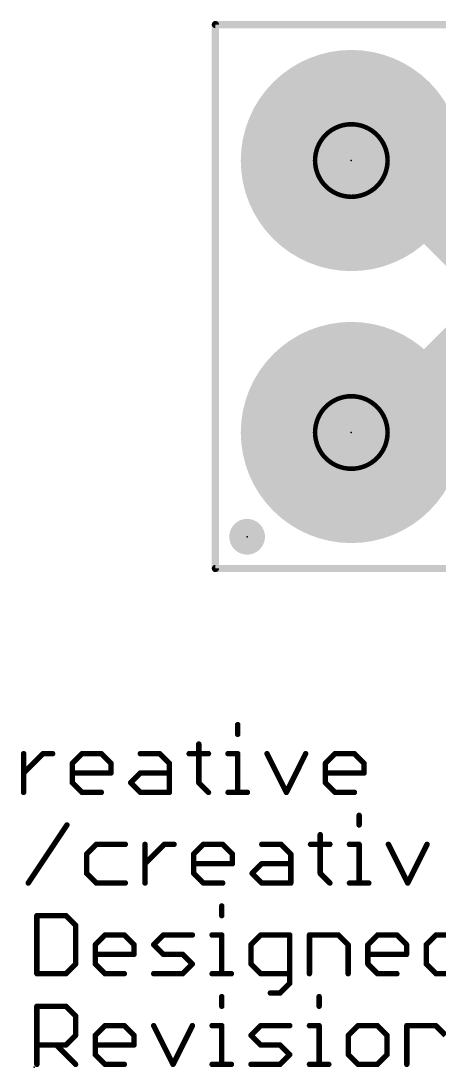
# Model space of a CAD drawing. Extents: x -37 to 70, y -15 to 15.
# Drawn here: x -5.45 to 6.27, y -13.97 to 15.34 of the extents above; entities that cross this region are included whole.
import ezdxf

# ---------------------------------------------------------------- set-up
doc = ezdxf.new("R2010")
doc.units = 0
for name, color, linetype in [('1', 12, 'CONTINUOUS'), ('16', 132, 'CONTINUOUS'), ('17', 110, 'CONTINUOUS'), ('20', 53, 'CONTINUOUS'), ('23', 53, 'CONTINUOUS'), ('51', 53, 'CONTINUOUS')]:
    doc.layers.add(name, color=color, linetype=linetype)

# ---------------------------------------------------------------- blocks, each defined once
blk = doc.blocks.new('PIE')
at = {"const_width": 0.5}
blk.add_lwpolyline([(0, -0.25, 1), (0, 0.25, 1), (0, -0.25)], format="xyb", dxfattribs=at)
blk = doc.blocks.new('ROUNDP')
at = {"const_width": 0.5}
blk.add_lwpolyline([(0, -0.25, 1), (0, 0.25, 1), (0, -0.25)], format="xyb", dxfattribs=at)

msp = doc.modelspace()

# ---------------------------------------------------------------- linework, layer by layer
at = {"layer": '1', "const_width": 2.032}
for points in [[(3.81, 11.43), (4.953, 11.43)], [(4.953, 11.43), (7.493, 8.89)], [(4.953, 3.81), (7.493, 6.35)], [(3.81, 3.81), (4.953, 3.81)]]:
    msp.add_lwpolyline(points, dxfattribs=at)
at = {"layer": '1', "const_width": 1.016}
for points in [[(3.81, 11.938, 1), (3.81, 10.922)], [(5.3122, 11.7892, 1), (4.5938, 11.0708)], [(4.953, 10.922, 1), (4.953, 11.938)], [(3.81, 4.318, 1), (3.81, 3.302)], [(4.953, 3.302, 1), (4.953, 4.318)], [(4.5938, 4.1692, 1), (5.3122, 3.4508)]]:
    msp.add_lwpolyline(points, format="xyb", dxfattribs=at)
at = {"layer": '16', "const_width": 2.032}
for points in [[(3.81, 11.43), (4.953, 11.43)], [(4.953, 11.43), (7.493, 8.89)], [(7.493, 6.35), (4.953, 3.81)], [(3.81, 3.81), (4.953, 3.81)]]:
    msp.add_lwpolyline(points, dxfattribs=at)
at = {"layer": '16', "const_width": 1.016}
for points in [[(3.81, 11.938, 1), (3.81, 10.922)], [(5.3122, 11.7892, 1), (4.5938, 11.0708)], [(4.953, 10.922, 1), (4.953, 11.938)], [(3.81, 4.318, 1), (3.81, 3.302)], [(4.953, 3.302, 1), (4.953, 4.318)], [(4.5938, 4.1692, 1), (5.3122, 3.4508)]]:
    msp.add_lwpolyline(points, format="xyb", dxfattribs=at)
at = {"layer": '20', "const_width": 0.2032}
for points in [[(0, 0), (0, 15.24)], [(0, 15.24), (24.13, 15.24)], [(24.13, 0), (0, 0)]]:
    msp.add_lwpolyline(points, dxfattribs=at)
at = {"layer": '20', "const_width": 0.1016}
for points in [[(0.0508, 15.24, 1), (-0.0508, 15.24)], [(0, 15.2908, 1), (0, 15.1892)], [(0, 0.0508, 1), (0, -0.0508)], [(-0.0508, 0, 1), (0.0508, 0)]]:
    msp.add_lwpolyline(points, format="xyb", dxfattribs=at)
at = {"layer": '23'}
for p in [(3.81, 11.43), (3.81, 3.81), (0.889, 0.889), (-5.08, -13.97)]:
    msp.add_point(p, dxfattribs=at)
at = {"layer": '51'}
for points, const_width in [([(3.81, 10.414, 1), (3.81, 12.446, 1), (3.81, 10.414)], 0.127), ([(3.81, 2.794, 1), (3.81, 4.826, 1), (3.81, 2.794)], 0.127), ([(0.6643, -4.3756, 1), (0.5881, -4.3756)], 0.0762), ([(0.5881, -4.6468, 1), (0.6643, -4.6468)], 0.0762), ([(-0.4271, -4.918, 1), (-0.5033, -4.918)], 0.0762), ([(-5.3369, -5.1891, 1), (-5.4131, -5.1891)], 0.0762), ([(-4.8326, -5.151, 1), (-4.8326, -5.2272)], 0.0762), ([(-4.8057, -5.2161, 1), (-4.8596, -5.1622)], 0.0762), ([(-4.5615, -5.2272, 1), (-4.5615, -5.151)], 0.0762), ([(-3.7395, -5.151, 1), (-3.7395, -5.2272)], 0.0762), ([(-3.7126, -5.2161, 1), (-3.7665, -5.1622)], 0.0762), ([(-3.1702, -5.1622, 1), (-3.2241, -5.2161)], 0.0762), ([(-3.1972, -5.2272, 1), (-3.1972, -5.151)], 0.0762), ([(-2.1024, -5.151, 1), (-2.1024, -5.2272)], 0.0762), ([(-1.5331, -5.1622, 1), (-1.587, -5.2161)], 0.0762), ([(-1.56, -5.2272, 1), (-1.56, -5.151)], 0.0762), ([(-0.7364, -5.151, 1), (-0.7364, -5.2272)], 0.0762), ([(-0.194, -5.2272, 1), (-0.194, -5.151)], 0.0762), ([(0.3551, -5.151, 1), (0.3551, -5.2272)], 0.0762), ([(0.6643, -5.1891, 1), (0.5881, -5.1891)], 0.0762), ([(0.6262, -5.2272, 1), (0.6262, -5.151)], 0.0762), ([(1.4806, -5.1721, 1), (1.4124, -5.2062)], 0.0762), ([(2.5652, -5.2062, 1), (2.4971, -5.1721)], 0.0762), ([(3.3548, -5.151, 1), (3.3548, -5.2272)], 0.0762), ([(3.3818, -5.2161, 1), (3.3279, -5.1622)], 0.0762), ([(3.9241, -5.1622, 1), (3.8702, -5.2161)], 0.0762), ([(3.8972, -5.2272, 1), (3.8972, -5.151)], 0.0762), ([(-3.9726, -5.4603, 1), (-4.0488, -5.4603)], 0.0762), ([(-4.0376, -5.4334, 1), (-3.9837, -5.4872)], 0.0762), ([(-2.8879, -5.4603, 1), (-2.9641, -5.4603)], 0.0762), ([(-2.953, -5.4872, 1), (-2.8991, -5.4334)], 0.0762), ([(-1.2508, -5.4603, 1), (-1.327, -5.4603)], 0.0762), ([(-1.3158, -5.4872, 1), (-1.2619, -5.4334)], 0.0762), ([(3.1218, -5.4603, 1), (3.0456, -5.4603)], 0.0762), ([(3.0567, -5.4334, 1), (3.1106, -5.4872)], 0.0762), ([(4.2064, -5.4603, 1), (4.1302, -5.4603)], 0.0762), ([(4.1414, -5.4872, 1), (4.1953, -5.4334)], 0.0762), ([(-5.4019, -5.7045, 1), (-5.348, -5.7584)], 0.0762), ([(-4.0107, -5.6934, 1), (-4.0107, -5.7696)], 0.0762), ([(-2.9641, -5.7315, 1), (-2.8879, -5.7315)], 0.0762), ([(-2.926, -5.7696, 1), (-2.926, -5.6934)], 0.0762), ([(-2.1024, -5.6934, 1), (-2.1024, -5.7696)], 0.0762), ([(-2.0754, -5.7584, 1), (-2.1293, -5.7045)], 0.0762), ([(-1.2889, -5.7696, 1), (-1.2889, -5.6934)], 0.0762), ([(3.0837, -5.6934, 1), (3.0837, -5.7696)], 0.0762), ([(4.1302, -5.7315, 1), (4.2064, -5.7315)], 0.0762), ([(4.1683, -5.7696, 1), (4.1683, -5.6934)], 0.0762), ([(-3.9837, -5.9757, 1), (-4.0376, -6.0296)], 0.0762), ([(-4.0488, -6.0026, 1), (-3.9726, -6.0026)], 0.0762), ([(-2.3466, -5.9757, 1), (-2.4005, -6.0296)], 0.0762), ([(-2.4005, -5.9757, 1), (-2.3466, -6.0296)], 0.0762), ([(-0.4383, -5.9757, 1), (-0.4921, -6.0296)], 0.0762), ([(-0.5033, -6.0026, 1), (-0.4271, -6.0026)], 0.0762), ([(3.1106, -5.9757, 1), (3.0567, -6.0296)], 0.0762), ([(3.0456, -6.0026, 1), (3.1218, -6.0026)], 0.0762), ([(-5.4131, -6.2738, 1), (-5.3369, -6.2738)], 0.0762), ([(-3.7395, -6.2357, 1), (-3.7395, -6.3119)], 0.0762), ([(-3.7665, -6.3007, 1), (-3.7126, -6.2469)], 0.0762), ([(-3.1972, -6.3119, 1), (-3.1972, -6.2357)], 0.0762), ([(-2.1024, -6.2357, 1), (-2.1024, -6.3119)], 0.0762), ([(-2.1293, -6.3007, 1), (-2.0754, -6.2469)], 0.0762), ([(-1.327, -6.2738, 1), (-1.2508, -6.2738)], 0.0762), ([(-1.2889, -6.3119, 1), (-1.2889, -6.2357)], 0.0762), ([(-0.221, -6.3007, 1), (-0.1671, -6.2469)], 0.0762), ([(0.3551, -6.2357, 1), (0.3551, -6.3119)], 0.0762), ([(0.5881, -6.2738, 1), (0.6643, -6.2738)], 0.0762), ([(0.8974, -6.3119, 1), (0.8974, -6.2357)], 0.0762), ([(1.9548, -6.2568, 1), (2.0229, -6.2908)], 0.0762), ([(1.9548, -6.2908, 1), (2.0229, -6.2568)], 0.0762), ([(3.3548, -6.2357, 1), (3.3548, -6.3119)], 0.0762), ([(3.3279, -6.3007, 1), (3.3818, -6.2469)], 0.0762), ([(3.8972, -6.3119, 1), (3.8972, -6.2357)], 0.0762), ([(4.0671, -6.9156, 1), (3.9909, -6.9156)], 0.0762), ([(-4.1302, -7.2079, 1), (-4.1936, -7.1657)], 0.0762), ([(3.9909, -7.1868, 1), (4.0671, -7.1868)], 0.0762), ([(2.9756, -7.458, 1), (2.8994, -7.458)], 0.0762), ([(-3.3382, -7.691, 1), (-3.3382, -7.7672)], 0.0762), ([(-3.3113, -7.7561, 1), (-3.3652, -7.7022)], 0.0762), ([(-2.5248, -7.7672, 1), (-2.5248, -7.691)], 0.0762), ([(-1.9342, -7.7291, 1), (-2.0104, -7.7291)], 0.0762), ([(-1.4299, -7.691, 1), (-1.4299, -7.7672)], 0.0762), ([(-1.403, -7.7561, 1), (-1.4569, -7.7022)], 0.0762), ([(-1.1588, -7.7672, 1), (-1.1588, -7.691)], 0.0762), ([(-0.3368, -7.691, 1), (-0.3368, -7.7672)], 0.0762), ([(-0.3099, -7.7561, 1), (-0.3637, -7.7022)], 0.0762), ([(0.2325, -7.7022, 1), (0.1786, -7.7561)], 0.0762), ([(0.2055, -7.7672, 1), (0.2055, -7.691)], 0.0762), ([(1.3004, -7.691, 1), (1.3004, -7.7672)], 0.0762), ([(1.8696, -7.7022, 1), (1.8158, -7.7561)], 0.0762), ([(1.8427, -7.7672, 1), (1.8427, -7.691)], 0.0762), ([(2.6664, -7.691, 1), (2.6664, -7.7672)], 0.0762), ([(3.2087, -7.7672, 1), (3.2087, -7.691)], 0.0762), ([(3.7578, -7.691, 1), (3.7578, -7.7672)], 0.0762), ([(4.0671, -7.7291, 1), (3.9909, -7.7291)], 0.0762), ([(4.029, -7.7672, 1), (4.029, -7.691)], 0.0762), ([(4.8833, -7.7121, 1), (4.8152, -7.7462)], 0.0762), ([(5.968, -7.7462, 1), (5.8998, -7.7121)], 0.0762), ([(-3.5713, -8.0003, 1), (-3.6475, -8.0003)], 0.0762), ([(-3.6364, -7.9734, 1), (-3.5825, -8.0272)], 0.0762), ([(-1.9992, -8.2445, 1), (-1.9453, -8.2984)], 0.0762), ([(-0.5699, -8.0003, 1), (-0.6461, -8.0003)], 0.0762), ([(-0.608, -8.2334, 1), (-0.608, -8.3096)], 0.0762), ([(-0.6349, -7.9734, 1), (-0.581, -8.0272)], 0.0762), ([(0.5148, -8.0003, 1), (0.4386, -8.0003)], 0.0762), ([(0.4498, -8.0272, 1), (0.5036, -7.9734)], 0.0762), ([(0.4767, -8.3096, 1), (0.4767, -8.2334)], 0.0762), ([(1.3004, -8.2334, 1), (1.3004, -8.3096)], 0.0762), ([(1.3273, -8.2984, 1), (1.2734, -8.2445)], 0.0762), ([(2.152, -8.0003, 1), (2.0758, -8.0003)], 0.0762), ([(2.0869, -8.0272, 1), (2.1408, -7.9734)], 0.0762), ([(2.1139, -8.3096, 1), (2.1139, -8.2334)], 0.0762), ([(-3.5825, -8.5157, 1), (-3.6364, -8.5696)], 0.0762), ([(-0.581, -8.5157, 1), (-0.6349, -8.5696)], 0.0762), ([(0.4386, -8.2715, 1), (0.5148, -8.2715)], 0.0762), ([(1.0561, -8.5157, 1), (1.0023, -8.5696)], 0.0762), ([(1.0023, -8.5157, 1), (1.0561, -8.5696)], 0.0762), ([(2.9645, -8.5157, 1), (2.9106, -8.5696)], 0.0762), ([(-5.2783, -8.7927, 1), (-5.2149, -8.8349)], 0.0762), ([(-3.6475, -8.5426, 1), (-3.5713, -8.5426)], 0.0762), ([(-3.3382, -8.7757, 1), (-3.3382, -8.8519)], 0.0762), ([(-3.3652, -8.8407, 1), (-3.3113, -8.7869)], 0.0762), ([(-2.5248, -8.8519, 1), (-2.5248, -8.7757)], 0.0762), ([(-2.0104, -8.8138, 1), (-1.9342, -8.8138)], 0.0762), ([(-0.6461, -8.5426, 1), (-0.5699, -8.5426)], 0.0762), ([(-0.3368, -8.7757, 1), (-0.3368, -8.8519)], 0.0762), ([(-0.3637, -8.8407, 1), (-0.3099, -8.7869)], 0.0762), ([(0.2055, -8.8519, 1), (0.2055, -8.7757)], 0.0762), ([(1.3004, -8.7757, 1), (1.3004, -8.8519)], 0.0762), ([(1.2734, -8.8407, 1), (1.3273, -8.7869)], 0.0762), ([(2.0758, -8.8138, 1), (2.152, -8.8138)], 0.0762), ([(2.1139, -8.8519, 1), (2.1139, -8.7757)], 0.0762), ([(2.8994, -8.5426, 1), (2.9756, -8.5426)], 0.0762), ([(3.1817, -8.8407, 1), (3.2356, -8.7869)], 0.0762), ([(3.7578, -8.7757, 1), (3.7578, -8.8519)], 0.0762), ([(3.9909, -8.8138, 1), (4.0671, -8.8138)], 0.0762), ([(4.3001, -8.8519, 1), (4.3001, -8.7757)], 0.0762), ([(5.3575, -8.7968, 1), (5.4256, -8.8308)], 0.0762), ([(5.3575, -8.8308, 1), (5.4256, -8.7968)], 0.0762), ([(0.2169, -9.4556, 1), (0.1407, -9.4556)], 0.0762), ([(-4.9657, -9.7268, 1), (-5.0419, -9.7268)], 0.0762), ([(-5.0038, -9.6887, 1), (-5.0038, -9.7649)], 0.0762), ([(-4.1634, -9.6999, 1), (-4.2172, -9.7538)], 0.0762), ([(-4.1903, -9.7649, 1), (-4.1903, -9.6887)], 0.0762), ([(-3.881, -9.998, 1), (-3.9572, -9.998)], 0.0762), ([(-3.9461, -10.0249, 1), (-3.8922, -9.971)], 0.0762), ([(0.1407, -9.7268, 1), (0.2169, -9.7268)], 0.0762), ([(-3.0955, -10.231, 1), (-3.0955, -10.3072)], 0.0762), ([(-3.0685, -10.2961, 1), (-3.1224, -10.2422)], 0.0762), ([(-2.5262, -10.2422, 1), (-2.5801, -10.2961)], 0.0762), ([(-2.5532, -10.3072, 1), (-2.5532, -10.231)], 0.0762), ([(-1.4583, -10.231, 1), (-1.4583, -10.3072)], 0.0762), ([(-1.4314, -10.2961, 1), (-1.4853, -10.2422)], 0.0762), ([(-0.6448, -10.3072, 1), (-0.6448, -10.231)], 0.0762), ([(-0.0923, -10.231, 1), (-0.0923, -10.3072)], 0.0762), ([(0.2169, -10.2691, 1), (0.1407, -10.2691)], 0.0762), ([(0.1788, -10.3072, 1), (0.1788, -10.231)], 0.0762), ([(1.2703, -10.231, 1), (1.2703, -10.3072)], 0.0762), ([(1.2972, -10.2961, 1), (1.2433, -10.2422)], 0.0762), ([(2.1219, -10.2691, 1), (2.0457, -10.2691)], 0.0762), ([(2.0838, -10.3072, 1), (2.0838, -10.231)], 0.0762), ([(2.6744, -10.2691, 1), (2.5982, -10.2691)], 0.0762), ([(2.6363, -10.231, 1), (2.6363, -10.3072)], 0.0762), ([(3.4767, -10.2422, 1), (3.4228, -10.2961)], 0.0762), ([(3.4498, -10.3072, 1), (3.4498, -10.231)], 0.0762), ([(4.5446, -10.231, 1), (4.5446, -10.3072)], 0.0762), ([(4.5715, -10.2961, 1), (4.5176, -10.2422)], 0.0762), ([(5.1139, -10.2422, 1), (5.06, -10.2961)], 0.0762), ([(5.0869, -10.3072, 1), (5.0869, -10.231)], 0.0762), ([(6.1817, -10.231, 1), (6.1817, -10.3072)], 0.0762), ([(6.2087, -10.2961, 1), (6.1548, -10.2422)], 0.0762), ([(-3.3285, -10.5403, 1), (-3.4047, -10.5403)], 0.0762), ([(-3.3936, -10.5134, 1), (-3.3397, -10.5672)], 0.0762), ([(-2.2439, -10.5403, 1), (-2.3201, -10.5403)], 0.0762), ([(-2.3089, -10.5672, 1), (-2.255, -10.5134)], 0.0762), ([(-1.7025, -10.5134, 1), (-1.7564, -10.5672)], 0.0762), ([(-1.7564, -10.5134, 1), (-1.7025, -10.5672)], 0.0762), ([(1.0372, -10.5403, 1), (0.961, -10.5403)], 0.0762), ([(0.9722, -10.5134, 1), (1.026, -10.5672)], 0.0762), ([(3.759, -10.5403, 1), (3.6828, -10.5403)], 0.0762), ([(3.694, -10.5672, 1), (3.7479, -10.5134)], 0.0762), ([(4.3115, -10.5403, 1), (4.2353, -10.5403)], 0.0762), ([(4.2465, -10.5134, 1), (4.3004, -10.5672)], 0.0762), ([(5.3962, -10.5403, 1), (5.32, -10.5403)], 0.0762), ([(5.3311, -10.5672, 1), (5.385, -10.5134)], 0.0762), ([(5.9487, -10.5403, 1), (5.8725, -10.5403)], 0.0762), ([(5.8836, -10.5134, 1), (5.9375, -10.5672)], 0.0762), ([(-3.3666, -10.7734, 1), (-3.3666, -10.8496)], 0.0762), ([(-2.3201, -10.8115, 1), (-2.2439, -10.8115)], 0.0762), ([(-2.282, -10.8496, 1), (-2.282, -10.7734)], 0.0762), ([(-1.4583, -10.7734, 1), (-1.4583, -10.8496)], 0.0762), ([(-1.4853, -10.8384, 1), (-1.4314, -10.7845)], 0.0762), ([(-0.8891, -10.7845, 1), (-0.9429, -10.8384)], 0.0762), ([(-0.916, -10.8496, 1), (-0.916, -10.7734)], 0.0762), ([(4.2734, -10.7734, 1), (4.2734, -10.8496)], 0.0762), ([(5.32, -10.8115, 1), (5.3962, -10.8115)], 0.0762), ([(5.3581, -10.8496, 1), (5.3581, -10.7734)], 0.0762), ([(-3.9572, -11.0826, 1), (-3.881, -11.0826)], 0.0762), ([(-3.8922, -11.1096, 1), (-3.9461, -11.0557)], 0.0762), ([(-3.3397, -11.0557, 1), (-3.3936, -11.1096)], 0.0762), ([(-3.4047, -11.0826, 1), (-3.3285, -11.0826)], 0.0762), ([(-0.6179, -11.1096, 1), (-0.6718, -11.0557)], 0.0762), ([(-0.6718, -11.1096, 1), (-0.6179, -11.0557)], 0.0762), ([(1.026, -11.0557, 1), (0.9722, -11.1096)], 0.0762), ([(0.961, -11.0826, 1), (1.0372, -11.0826)], 0.0762), ([(4.3004, -11.0557, 1), (4.2465, -11.1096)], 0.0762), ([(4.2353, -11.0826, 1), (4.3115, -11.0826)], 0.0762), ([(5.9375, -11.0557, 1), (5.8836, -11.1096)], 0.0762), ([(5.8725, -11.0826, 1), (5.9487, -11.0826)], 0.0762), ([(-5.0038, -11.3157, 1), (-5.0038, -11.3919)], 0.0762), ([(-5.0419, -11.3538, 1), (-4.9657, -11.3538)], 0.0762), ([(-4.2172, -11.3269, 1), (-4.1634, -11.3807)], 0.0762), ([(-4.1903, -11.3919, 1), (-4.1903, -11.3157)], 0.0762), ([(-3.0955, -11.3157, 1), (-3.0955, -11.3919)], 0.0762), ([(-3.1224, -11.3807, 1), (-3.0685, -11.3269)], 0.0762), ([(-2.5532, -11.3919, 1), (-2.5532, -11.3157)], 0.0762), ([(-1.7295, -11.3157, 1), (-1.7295, -11.3919)], 0.0762), ([(-0.9429, -11.3269, 1), (-0.8891, -11.3807)], 0.0762), ([(-0.916, -11.3919, 1), (-0.916, -11.3157)], 0.0762), ([(-0.0923, -11.3157, 1), (-0.0923, -11.3919)], 0.0762), ([(0.1407, -11.3538, 1), (0.2169, -11.3538)], 0.0762), ([(0.45, -11.3919, 1), (0.45, -11.3157)], 0.0762), ([(1.2703, -11.3157, 1), (1.2703, -11.3919)], 0.0762), ([(1.2433, -11.3807, 1), (1.2972, -11.3269)], 0.0762), ([(2.0838, -11.3919, 1), (2.0838, -11.3157)], 0.0762), ([(2.5982, -11.3538, 1), (2.6744, -11.3538)], 0.0762), ([(3.6828, -11.3538, 1), (3.759, -11.3538)], 0.0762), ([(4.5446, -11.3157, 1), (4.5446, -11.3919)], 0.0762), ([(4.5176, -11.3807, 1), (4.5715, -11.3269)], 0.0762), ([(5.0869, -11.3919, 1), (5.0869, -11.3157)], 0.0762), ([(6.1817, -11.3157, 1), (6.1817, -11.3919)], 0.0762), ([(6.1548, -11.3807, 1), (6.2087, -11.3269)], 0.0762), ([(2.0457, -11.625, 1), (2.1219, -11.625)], 0.0762), ([(2.1107, -11.6519, 1), (2.0568, -11.598)], 0.0762), ([(0.2169, -11.9956, 1), (0.1407, -11.9956)], 0.0762), ([(1.5414, -11.858, 1), (1.5414, -11.9342)], 0.0762), ([(1.7857, -11.8692, 1), (1.8395, -11.9231)], 0.0762), ([(1.8126, -11.9342, 1), (1.8126, -11.858)], 0.0762), ([(2.9455, -11.9956, 1), (2.8693, -11.9956)], 0.0762), ([(-4.9657, -12.2668, 1), (-5.0419, -12.2668)], 0.0762), ([(-5.0038, -12.2287, 1), (-5.0038, -12.3049)], 0.0762), ([(-4.1634, -12.2399, 1), (-4.2172, -12.2938)], 0.0762), ([(-4.1903, -12.3049, 1), (-4.1903, -12.2287)], 0.0762), ([(0.1407, -12.2668, 1), (0.2169, -12.2668)], 0.0762), ([(2.8693, -12.2668, 1), (2.9455, -12.2668)], 0.0762), ([(-3.881, -12.538, 1), (-3.9572, -12.538)], 0.0762), ([(-3.9461, -12.5649, 1), (-3.8922, -12.511)], 0.0762), ([(-3.0955, -12.771, 1), (-3.0955, -12.8472)], 0.0762), ([(-3.0685, -12.8361, 1), (-3.1224, -12.7822)], 0.0762), ([(-2.5262, -12.7822, 1), (-2.5801, -12.8361)], 0.0762), ([(-2.5532, -12.8472, 1), (-2.5532, -12.771)], 0.0762), ([(-1.6954, -12.7921, 1), (-1.7636, -12.8262)], 0.0762), ([(-0.6108, -12.8262, 1), (-0.6789, -12.7921)], 0.0762), ([(-0.0923, -12.771, 1), (-0.0923, -12.8472)], 0.0762), ([(0.2169, -12.8091, 1), (0.1407, -12.8091)], 0.0762), ([(0.1788, -12.8472, 1), (0.1788, -12.771)], 0.0762), ([(1.2703, -12.771, 1), (1.2703, -12.8472)], 0.0762), ([(1.2972, -12.8361, 1), (1.2433, -12.7822)], 0.0762), ([(2.0838, -12.8472, 1), (2.0838, -12.771)], 0.0762), ([(2.6363, -12.771, 1), (2.6363, -12.8472)], 0.0762), ([(2.9455, -12.8091, 1), (2.8693, -12.8091)], 0.0762), ([(2.9074, -12.8472, 1), (2.9074, -12.771)], 0.0762), ([(3.9989, -12.771, 1), (3.9989, -12.8472)], 0.0762), ([(4.0258, -12.8361, 1), (3.9719, -12.7822)], 0.0762), ([(4.5681, -12.7822, 1), (4.5143, -12.8361)], 0.0762), ([(4.5412, -12.8472, 1), (4.5412, -12.771)], 0.0762), ([(5.403, -12.8091, 1), (5.3268, -12.8091)], 0.0762), ([(5.3649, -12.771, 1), (5.3649, -12.8472)], 0.0762), ([(6.2053, -12.7822, 1), (6.1514, -12.8361)], 0.0762), ([(6.1784, -12.8472, 1), (6.1784, -12.771)], 0.0762), ([(-3.9572, -13.0803, 1), (-3.881, -13.0803)], 0.0762), ([(-3.8922, -13.1072, 1), (-3.9461, -13.0534)], 0.0762), ([(-3.3285, -13.0803, 1), (-3.4047, -13.0803)], 0.0762), ([(-3.3936, -13.0534, 1), (-3.3397, -13.1072)], 0.0762), ([(-2.2439, -13.0803, 1), (-2.3201, -13.0803)], 0.0762), ([(-2.3089, -13.1072, 1), (-2.255, -13.0534)], 0.0762), ([(1.026, -13.0534, 1), (0.9722, -13.1072)], 0.0762), ([(0.9722, -13.0534, 1), (1.026, -13.1072)], 0.0762), ([(3.7658, -13.0803, 1), (3.6896, -13.0803)], 0.0762), ([(3.7008, -13.0534, 1), (3.7546, -13.1072)], 0.0762), ([(4.8505, -13.0803, 1), (4.7743, -13.0803)], 0.0762), ([(4.7854, -13.1072, 1), (4.8393, -13.0534)], 0.0762), ([(-5.0038, -13.3134, 1), (-5.0038, -13.3896)], 0.0762), ([(-4.4345, -13.3245, 1), (-4.4884, -13.3784)], 0.0762), ([(-4.2172, -13.3245, 1), (-4.1634, -13.3784)], 0.0762), ([(-4.1903, -13.3896, 1), (-4.1903, -13.3134)], 0.0762), ([(-3.3666, -13.3134, 1), (-3.3666, -13.3896)], 0.0762), ([(-2.3201, -13.3515, 1), (-2.2439, -13.3515)], 0.0762), ([(-2.282, -13.3896, 1), (-2.282, -13.3134)], 0.0762), ([(1.2703, -13.3134, 1), (1.2703, -13.3896)], 0.0762), ([(1.2433, -13.3784, 1), (1.2972, -13.3245)], 0.0762), ([(1.8395, -13.3245, 1), (1.7857, -13.3784)], 0.0762), ([(1.8126, -13.3896, 1), (1.8126, -13.3134)], 0.0762), ([(-3.3397, -13.5957, 1), (-3.3936, -13.6496)], 0.0762), ([(-3.4047, -13.6226, 1), (-3.3285, -13.6226)], 0.0762), ([(2.1107, -13.6496, 1), (2.0568, -13.5957)], 0.0762), ([(2.0568, -13.6496, 1), (2.1107, -13.5957)], 0.0762), ([(3.7546, -13.5957, 1), (3.7008, -13.6496)], 0.0762), ([(3.6896, -13.6226, 1), (3.7658, -13.6226)], 0.0762), ([(4.7743, -13.6226, 1), (4.8505, -13.6226)], 0.0762), ([(4.8393, -13.6496, 1), (4.7854, -13.5957)], 0.0762), ([(-5.0419, -13.8938, 1), (-4.9657, -13.8938)], 0.0762), ([(-3.9461, -13.9207, 1), (-3.8922, -13.8669)], 0.0762), ([(-3.0955, -13.8557, 1), (-3.0955, -13.9319)], 0.0762), ([(-3.1224, -13.9207, 1), (-3.0685, -13.8669)], 0.0762), ([(-2.5532, -13.9319, 1), (-2.5532, -13.8557)], 0.0762), ([(-1.2212, -13.8768, 1), (-1.1531, -13.9108)], 0.0762), ([(-1.2212, -13.9108, 1), (-1.1531, -13.8768)], 0.0762), ([(-0.0923, -13.8557, 1), (-0.0923, -13.9319)], 0.0762), ([(0.1407, -13.8938, 1), (0.2169, -13.8938)], 0.0762), ([(0.45, -13.9319, 1), (0.45, -13.8557)], 0.0762), ([(0.9991, -13.8557, 1), (0.9991, -13.9319)], 0.0762), ([(1.7857, -13.8669, 1), (1.8395, -13.9207)], 0.0762), ([(1.8126, -13.9319, 1), (1.8126, -13.8557)], 0.0762), ([(2.6363, -13.8557, 1), (2.6363, -13.9319)], 0.0762), ([(2.8693, -13.8938, 1), (2.9455, -13.8938)], 0.0762), ([(3.1786, -13.9319, 1), (3.1786, -13.8557)], 0.0762), ([(3.9989, -13.8557, 1), (3.9989, -13.9319)], 0.0762), ([(3.9719, -13.9207, 1), (4.0258, -13.8669)], 0.0762), ([(4.5143, -13.8669, 1), (4.5681, -13.9207)], 0.0762), ([(4.5412, -13.9319, 1), (4.5412, -13.8557)], 0.0762), ([(5.3268, -13.8938, 1), (5.403, -13.8938)], 0.0762)]:
    msp.add_lwpolyline(points, format="xyb", dxfattribs=dict(at, const_width=const_width))
at = {"layer": '51', "const_width": 0.1524}
for points in [[(0.6262, -4.3756), (0.6262, -4.6468)], [(-0.4652, -4.918), (-0.4652, -6.0026)], [(-5.375, -6.2738), (-5.375, -5.1891)], [(-5.375, -5.7315), (-4.8326, -5.1891)], [(-4.8326, -5.1891), (-4.5615, -5.1891)], [(-4.0107, -5.4603), (-3.7395, -5.1891)], [(-3.7395, -5.1891), (-3.1972, -5.1891)], [(-3.1972, -5.1891), (-2.926, -5.4603)], [(-2.1024, -5.1891), (-1.56, -5.1891)], [(-1.56, -5.1891), (-1.2889, -5.4603)], [(-0.7364, -5.1891), (-0.194, -5.1891)], [(0.3551, -5.1891), (0.6262, -5.1891)], [(0.6262, -5.1891), (0.6262, -6.2738)], [(1.4465, -5.1891), (1.9888, -6.2738)], [(1.9888, -6.2738), (2.5312, -5.1891)], [(3.0837, -5.4603), (3.3548, -5.1891)], [(3.3548, -5.1891), (3.8972, -5.1891)], [(3.8972, -5.1891), (4.1683, -5.4603)], [(-4.0107, -6.0026), (-4.0107, -5.4603)], [(-2.926, -5.4603), (-2.926, -5.7315)], [(-1.2889, -5.4603), (-1.2889, -6.2738)], [(3.0837, -6.0026), (3.0837, -5.4603)], [(4.1683, -5.4603), (4.1683, -5.7315)], [(-2.926, -5.7315), (-4.0107, -5.7315)], [(-2.3735, -6.0026), (-2.1024, -5.7315)], [(-2.1024, -5.7315), (-1.2889, -5.7315)], [(4.1683, -5.7315), (3.0837, -5.7315)], [(-3.7395, -6.2738), (-4.0107, -6.0026)], [(-2.1024, -6.2738), (-2.3735, -6.0026)], [(-0.4652, -6.0026), (-0.194, -6.2738)], [(3.3548, -6.2738), (3.0837, -6.0026)], [(-3.1972, -6.2738), (-3.7395, -6.2738)], [(-1.2889, -6.2738), (-2.1024, -6.2738)], [(0.3551, -6.2738), (0.8974, -6.2738)], [(3.8972, -6.2738), (3.3548, -6.2738)], [(4.029, -6.9156), (4.029, -7.1868)], [(-5.2466, -8.8138), (-4.1619, -7.1868)], [(2.9375, -7.458), (2.9375, -8.5426)], [(-3.3382, -7.7291), (-3.6094, -8.0003)], [(-2.5248, -7.7291), (-3.3382, -7.7291)], [(-1.9723, -8.8138), (-1.9723, -7.7291)], [(-1.9723, -8.2715), (-1.4299, -7.7291)], [(-1.4299, -7.7291), (-1.1588, -7.7291)], [(-0.608, -8.0003), (-0.3368, -7.7291)], [(-0.3368, -7.7291), (0.2055, -7.7291)], [(0.2055, -7.7291), (0.4767, -8.0003)], [(1.3004, -7.7291), (1.8427, -7.7291)], [(1.8427, -7.7291), (2.1139, -8.0003)], [(2.6664, -7.7291), (3.2087, -7.7291)], [(3.7578, -7.7291), (4.029, -7.7291)], [(4.029, -7.7291), (4.029, -8.8138)], [(4.8492, -7.7291), (5.3916, -8.8138)], [(5.3916, -8.8138), (5.9339, -7.7291)], [(-3.6094, -8.0003), (-3.6094, -8.5426)], [(-0.608, -8.5426), (-0.608, -8.0003)], [(0.4767, -8.2715), (-0.608, -8.2715)], [(0.4767, -8.0003), (0.4767, -8.2715)], [(1.0292, -8.5426), (1.3004, -8.2715)], [(1.3004, -8.2715), (2.1139, -8.2715)], [(2.1139, -8.0003), (2.1139, -8.8138)], [(-3.6094, -8.5426), (-3.3382, -8.8138)], [(-0.3368, -8.8138), (-0.608, -8.5426)], [(1.3004, -8.8138), (1.0292, -8.5426)], [(2.9375, -8.5426), (3.2087, -8.8138)], [(-3.3382, -8.8138), (-2.5248, -8.8138)], [(0.2055, -8.8138), (-0.3368, -8.8138)], [(2.1139, -8.8138), (1.3004, -8.8138)], [(3.7578, -8.8138), (4.3001, -8.8138)], [(0.1788, -9.4556), (0.1788, -9.7268)], [(-5.0038, -9.7268), (-5.0038, -11.3538)], [(-4.1903, -9.7268), (-5.0038, -9.7268)], [(-3.9191, -9.998), (-4.1903, -9.7268)], [(-3.9191, -11.0826), (-3.9191, -9.998)], [(-3.3666, -10.5403), (-3.0955, -10.2691)], [(-3.0955, -10.2691), (-2.5532, -10.2691)], [(-2.5532, -10.2691), (-2.282, -10.5403)], [(-1.7295, -10.5403), (-1.4583, -10.2691)], [(-1.4583, -10.2691), (-0.6448, -10.2691)], [(-0.0923, -10.2691), (0.1788, -10.2691)], [(0.1788, -10.2691), (0.1788, -11.3538)], [(1.2703, -10.2691), (0.9991, -10.5403)], [(2.0838, -10.2691), (1.2703, -10.2691)], [(2.0838, -11.625), (2.0838, -10.2691)], [(2.6363, -11.3538), (2.6363, -10.2691)], [(2.6363, -10.2691), (3.4498, -10.2691)], [(3.4498, -10.2691), (3.7209, -10.5403)], [(4.2734, -10.5403), (4.5446, -10.2691)], [(4.5446, -10.2691), (5.0869, -10.2691)], [(5.0869, -10.2691), (5.3581, -10.5403)], [(5.9106, -10.5403), (6.1817, -10.2691)], [(6.1817, -10.2691), (6.9952, -10.2691)], [(-3.3666, -11.0826), (-3.3666, -10.5403)], [(-2.282, -10.5403), (-2.282, -10.8115)], [(-1.4583, -10.8115), (-1.7295, -10.5403)], [(0.9991, -10.5403), (0.9991, -11.0826)], [(3.7209, -10.5403), (3.7209, -11.3538)], [(4.2734, -11.0826), (4.2734, -10.5403)], [(5.3581, -10.5403), (5.3581, -10.8115)], [(5.9106, -11.0826), (5.9106, -10.5403)], [(-2.282, -10.8115), (-3.3666, -10.8115)], [(-0.916, -10.8115), (-1.4583, -10.8115)], [(-0.6448, -11.0826), (-0.916, -10.8115)], [(5.3581, -10.8115), (4.2734, -10.8115)], [(-4.1903, -11.3538), (-3.9191, -11.0826)], [(-3.0955, -11.3538), (-3.3666, -11.0826)], [(-0.916, -11.3538), (-0.6448, -11.0826)], [(0.9991, -11.0826), (1.2703, -11.3538)], [(4.5446, -11.3538), (4.2734, -11.0826)], [(6.1817, -11.3538), (5.9106, -11.0826)], [(-5.0038, -11.3538), (-4.1903, -11.3538)], [(-2.5532, -11.3538), (-3.0955, -11.3538)], [(-1.7295, -11.3538), (-0.916, -11.3538)], [(-0.0923, -11.3538), (0.45, -11.3538)], [(1.2703, -11.3538), (2.0838, -11.3538)], [(5.0869, -11.3538), (4.5446, -11.3538)], [(6.9952, -11.3538), (6.1817, -11.3538)], [(1.8126, -11.8961), (2.0838, -11.625)], [(0.1788, -11.9956), (0.1788, -12.2668)], [(1.5414, -11.8961), (1.8126, -11.8961)], [(2.9074, -11.9956), (2.9074, -12.2668)], [(-5.0038, -13.8938), (-5.0038, -12.2668)], [(-5.0038, -12.2668), (-4.1903, -12.2668)], [(-4.1903, -12.2668), (-3.9191, -12.538)], [(-3.9191, -12.538), (-3.9191, -13.0803)], [(-3.3666, -13.0803), (-3.0955, -12.8091)], [(-3.0955, -12.8091), (-2.5532, -12.8091)], [(-2.5532, -12.8091), (-2.282, -13.0803)], [(-1.7295, -12.8091), (-1.1872, -13.8938)], [(-1.1872, -13.8938), (-0.6448, -12.8091)], [(-0.0923, -12.8091), (0.1788, -12.8091)], [(0.1788, -12.8091), (0.1788, -13.8938)], [(0.9991, -13.0803), (1.2703, -12.8091)], [(1.2703, -12.8091), (2.0838, -12.8091)], [(2.6363, -12.8091), (2.9074, -12.8091)], [(2.9074, -12.8091), (2.9074, -13.8938)], [(3.9989, -12.8091), (3.7277, -13.0803)], [(4.5412, -12.8091), (3.9989, -12.8091)], [(4.8124, -13.0803), (4.5412, -12.8091)], [(5.3649, -13.8938), (5.3649, -12.8091)], [(5.3649, -12.8091), (6.1784, -12.8091)], [(6.1784, -12.8091), (6.4495, -13.0803)], [(-3.9191, -13.0803), (-4.1903, -13.3515)], [(-3.3666, -13.6226), (-3.3666, -13.0803)], [(-2.282, -13.0803), (-2.282, -13.3515)], [(1.2703, -13.3515), (0.9991, -13.0803)], [(3.7277, -13.0803), (3.7277, -13.6226)], [(4.8124, -13.6226), (4.8124, -13.0803)], [(-4.1903, -13.3515), (-5.0038, -13.3515)], [(-4.4615, -13.3515), (-3.9191, -13.8938)], [(-2.282, -13.3515), (-3.3666, -13.3515)], [(1.8126, -13.3515), (1.2703, -13.3515)], [(2.0838, -13.6226), (1.8126, -13.3515)], [(-3.0955, -13.8938), (-3.3666, -13.6226)], [(1.8126, -13.8938), (2.0838, -13.6226)], [(3.7277, -13.6226), (3.9989, -13.8938)], [(4.5412, -13.8938), (4.8124, -13.6226)], [(-2.5532, -13.8938), (-3.0955, -13.8938)], [(-0.0923, -13.8938), (0.45, -13.8938)], [(0.9991, -13.8938), (1.8126, -13.8938)], [(2.6363, -13.8938), (3.1786, -13.8938)], [(3.9989, -13.8938), (4.5412, -13.8938)]]:
    msp.add_lwpolyline(points, dxfattribs=at)

# ---------------------------------------------------------------- block references
at = {"layer": '1'}
msp.add_blockref('PIE', (0.889, 0.889), dxfattribs=at)
at = {"layer": '16'}
msp.add_blockref('PIE', (0.889, 0.889), dxfattribs=at)
at = {"layer": '17', "xscale": 6.1976, "yscale": 6.1976}
for p in [(3.81, 11.43), (3.81, 11.43), (3.81, 3.81), (3.81, 3.81)]:
    msp.add_blockref('ROUNDP', p, dxfattribs=at)

doc.saveas('drawing.dxf')
